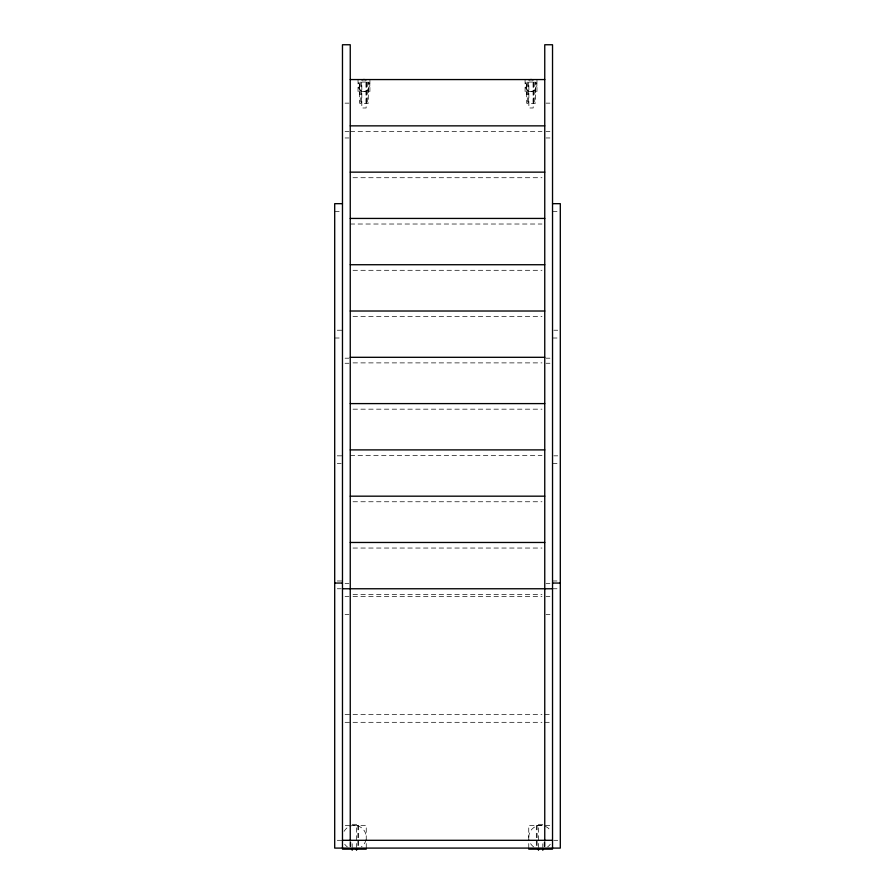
<?xml version="1.0" encoding="UTF-8"?>
<svg xmlns="http://www.w3.org/2000/svg" width="895" height="895" viewBox="0 0 895 895"><rect width="100%" height="100%" fill="white"/><g stroke="black" fill="none" stroke-linecap="round" stroke-linejoin="round"><path stroke-width="0.67" stroke-dasharray="4.47 3.36" d="M360.26 94.602L359.656 94.602L359.656 82.06L359.678 103.339L368.27 103.339L368.292 82.06L368.292 94.602L367.688 94.602M527.312 94.602L526.707 94.602L526.707 82.06L526.73 103.339L535.322 103.339L535.344 82.06L535.344 94.602L534.74 94.602M345.067 103.149L348.949 103.149M546.051 103.149L549.933 103.149M345.067 131.431L348.949 131.431M350.247 131.431L541.967 131.431M546.051 131.431L549.933 131.431M345.067 137.964L348.949 137.964M546.051 137.964L549.933 137.964M353.033 177.725L541.967 177.725M334.696 211.444L341.174 211.444M552.528 211.444L557.719 211.444M350.247 224.018L541.967 224.018M353.033 270.301L541.967 270.301M353.033 316.595L541.967 316.595M337.281 330.221L342.472 330.221M553.826 330.221L557.719 330.221M334.696 338.008L341.174 338.008M552.528 338.008L557.719 338.008M345.067 358.19L348.949 358.19M546.051 358.19L549.933 358.19M353.033 362.889L541.967 362.889M345.067 363.258L348.949 363.258M546.051 363.258L549.933 363.258M353.033 409.172L541.967 409.172M350.247 455.465L541.967 455.465M337.281 455.835L342.472 455.835M553.826 455.835L557.719 455.835M337.281 463.621L341.174 463.621M552.528 463.621L557.719 463.621M353.033 501.759L541.967 501.759M353.033 548.042L541.967 548.042M337.281 580.978L342.472 580.978M552.528 580.978L557.719 580.978M345.067 583.629L348.949 583.629M546.051 583.629L549.933 583.629M337.281 588.765L341.174 588.765M552.528 588.765L557.719 588.765M353.033 594.336L541.967 594.336M345.067 596.54L348.949 596.54M353.033 596.54L541.967 596.54M546.051 596.54L549.933 596.54M345.067 614.518L348.949 614.518M546.051 614.518L549.933 614.518M345.067 714.534L350.247 714.534M353.033 714.534L541.967 714.534M544.753 714.534L549.933 714.534M345.067 722.31L350.247 722.31M353.033 722.31L541.967 722.31M544.753 722.31L549.933 722.31M352.194 824.317L356.523 824.317L356.523 847.33M542.806 824.317L538.477 824.317L538.477 847.33M345.269 825.403L366.245 825.403L366.245 849.165M549.731 825.403L528.755 825.403L528.755 849.165M337.281 840.304L342.472 840.304M553.826 840.304L557.719 840.304M544.965 842.173L544.965 846.368M544.753 842.508L544.753 846.793M544.182 842.173L544.182 846.368M542.806 843.761L542.806 847.33M536.966 79.566L536.966 91.458L525.085 91.458L525.085 79.566M537.101 825.403L537.101 849.165M536.318 825.403L536.318 846.368M534.74 82.06L534.74 103.339M533.565 82.362L533.565 103.339M533.207 82.362L533.207 103.339M528.486 82.362L528.486 103.339M527.312 82.06L527.312 103.339M369.915 79.566L369.915 91.458L358.034 91.458L358.034 79.566M367.688 82.06L367.688 103.339M366.514 82.362L366.514 103.339M366.156 82.362L366.156 103.339M361.435 82.362L361.435 103.339M360.26 82.06L360.26 103.339M358.682 825.403L358.682 846.368M357.899 825.403L357.899 849.165M352.194 843.761L352.194 847.33M350.818 842.173L350.818 846.368M350.247 842.508L350.247 846.793M350.034 842.173L350.034 846.368M550.28 844.242A11.881 11.881 0 0 1 547.606 846.916M533.677 846.916A11.881 11.881 0 0 1 529.012 839.745M528.755 837.284A11.881 11.881 0 0 1 550.94 831.343M536.172 82.541A5.941 5.941 0 0 1 531.026 91.458A5.941 5.941 0 0 1 525.88 82.541M369.12 82.541A5.941 5.941 0 0 1 363.974 91.458A5.941 5.941 0 0 1 358.828 82.541M365.988 839.745A11.881 11.881 0 0 1 361.323 846.916M347.394 846.916A11.881 11.881 0 0 1 344.72 844.242M344.06 831.343A11.881 11.881 0 0 1 366.245 837.284M366.133 82.049L361.815 82.049L361.815 107.982L366.133 107.982L366.133 82.049M533.185 82.049L528.867 82.049L528.867 107.982L533.185 107.982L533.185 82.049"/><path stroke-width="1.34" d="M350.247 79.566L544.753 79.566M350.247 125.859L544.753 125.859M350.247 172.142L544.753 172.142M342.472 203.668L334.696 203.668L334.696 848.091L560.304 848.091L560.304 203.668L552.528 203.668M350.247 218.436L544.753 218.436M350.247 264.73L544.753 264.73M350.247 311.012L544.753 311.012M350.247 357.306L544.753 357.306M350.247 403.6L544.753 403.6M350.247 449.894L544.753 449.894M350.247 496.177L544.753 496.177M350.247 542.471L544.753 542.471M334.696 583.059L342.472 583.059M552.528 583.059L560.304 583.059M342.472 588.765L552.528 588.765M342.472 840.304L552.528 840.304M342.472 849.165L366.245 849.165M528.755 849.165L552.528 849.165M552.528 848.091L552.528 44.75L544.753 44.75L544.753 841.155M542.806 848.516L542.806 850.25M538.477 848.516L538.477 850.25M356.523 848.516L356.523 850.25M352.194 848.516L352.194 850.25M350.247 841.155L350.247 44.75L342.472 44.75L342.472 848.091M528.979 79.923A5.941 5.941 0 0 1 533.073 79.923M361.927 79.923A5.941 5.941 0 0 1 366.021 79.923"/></g></svg>
